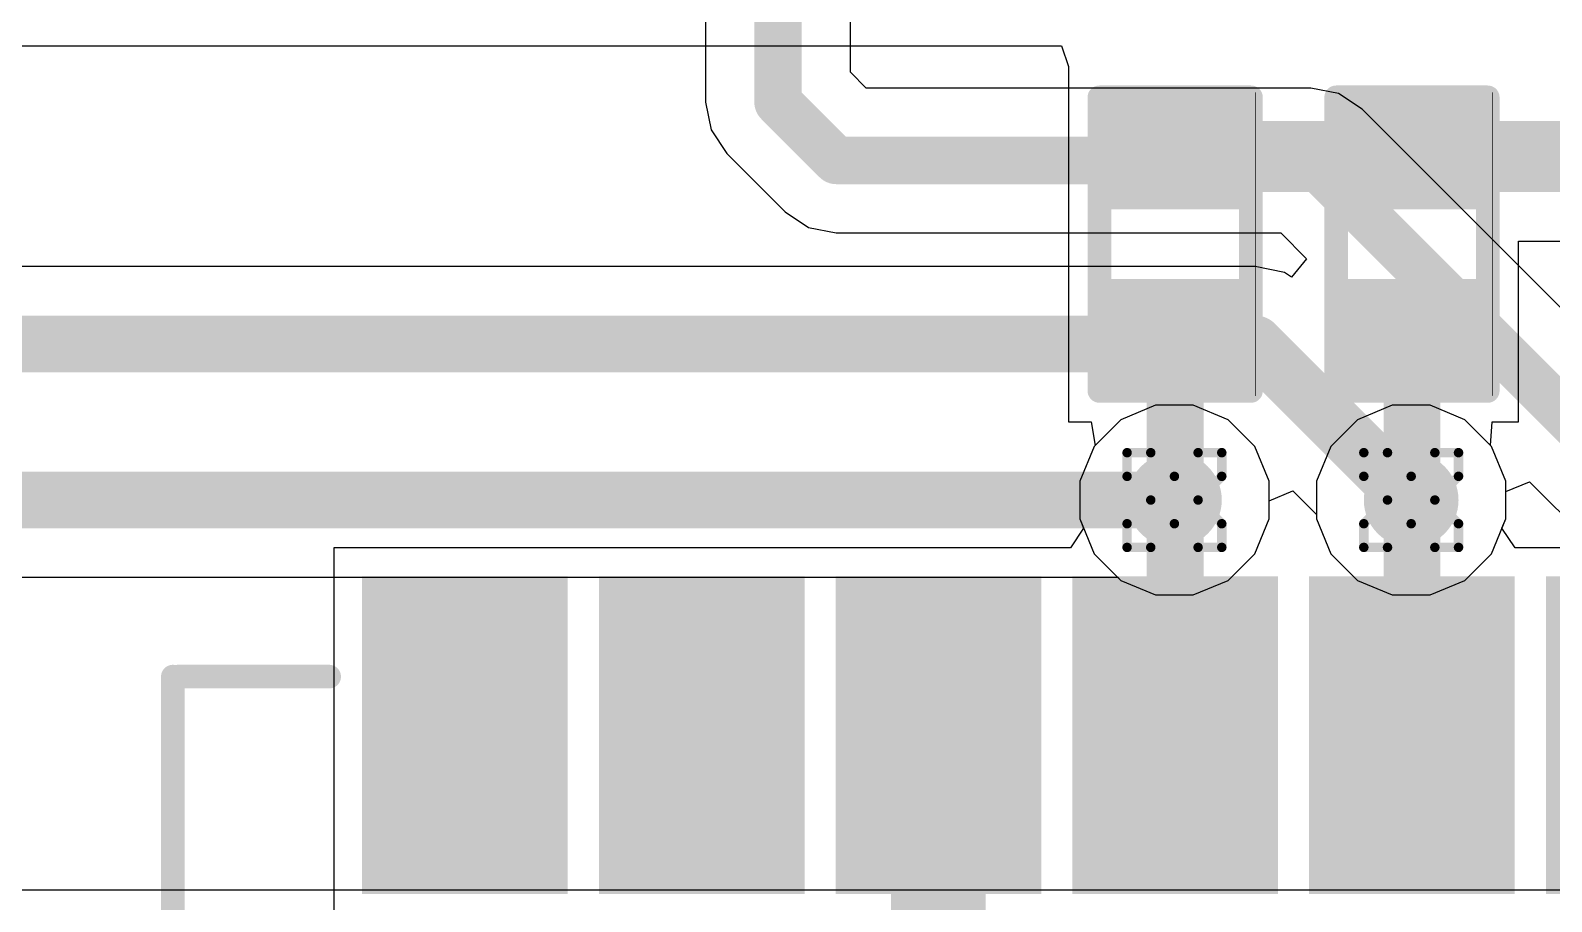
# Model space of a CAD drawing. Header units: inches. Extents: x -13 to 356, y -4 to 120.
# Drawn here: x 12.15 to 20.31, y 35.94 to 40.62 of the extents above; entities that cross this region are included whole.
import ezdxf

# ---------------------------------------------------------------- set-up
doc = ezdxf.new("R2010")
doc.units = ezdxf.units.IN
for name, color, linetype in [('Bottom Layer', 5, 'Continuous'), ('Drill Drawing', 1, 'Continuous'), ('GND', 16, 'Continuous'), ('POWER', 76, 'Continuous'), ('Top Layer', 1, 'Continuous'), ('Top Overlay', 2, 'Continuous'), ('Top Paste', 8, 'Continuous'), ('Top Solder', 216, 'Continuous'), ('Via Holes', 16, 'Continuous')]:
    doc.layers.add(name, color=color, linetype=linetype)

# ---------------------------------------------------------------- blocks, each defined once
blk = doc.blocks.new('R___0402_5')
at = {"layer": 'Top Layer'}
for points in [[(-0.6985, -0.3175), (-0.6985, 0.3175), (-0.2413, 0.3175), (-0.2413, -0.3175)], [(0.2413, -0.3175), (0.2413, 0.3175), (0.6985, 0.3175), (0.6985, -0.3175)]]:
    blk.add_hatch(color=1, dxfattribs=at).paths.add_polyline_path(points)
at = {"layer": 'Top Paste'}
for points in [[(-0.6985, -0.3175), (-0.6985, 0.3175), (-0.2413, 0.3175), (-0.2413, -0.3175)], [(0.2413, -0.3175), (0.2413, 0.3175), (0.6985, 0.3175), (0.6985, -0.3175)]]:
    blk.add_hatch(color=8, dxfattribs=at).paths.add_polyline_path(points)
at = {"layer": 'Top Solder'}
for points in [[(-0.7535, -0.3725), (-0.7535, 0.3725), (-0.1863, 0.3725), (-0.1863, -0.3725)], [(0.1863, -0.3725), (0.1863, 0.3725), (0.7535, 0.3725), (0.7535, -0.3725)]]:
    blk.add_hatch(color=216, dxfattribs=at).paths.add_polyline_path(points)
at = {"layer": 'Top Overlay'}
for points in [[(-0.7874, 0.4064, 0.127, 0.127, 0), (0.7874, 0.4064, 0.127, 0.127, 0)], [(-0.7874, 0.4064, 0.127, 0.127, 0), (-0.7874, -0.4064, 0.127, 0.127, 0)], [(0.7874, 0.4064, 0.127, 0.127, 0), (0.7874, -0.4064, 0.127, 0.127, 0)], [(-0.7874, -0.4064, 0.127, 0.127, 0), (0.7874, -0.4064, 0.127, 0.127, 0)], [(-0.8128, -0.4318, 0.00323, 0.00323, 0), (0.8128, -0.4318, 0.00323, 0.00323, 0)]]:
    blk.add_lwpolyline(points, format="xyseb", dxfattribs=at)
for points in [[(-0.8191, 0.4064, 0.0635, 0.0635, 1), (-0.7556, 0.4064, 0.0635, 0.0635, 1)], [(-0.8191, 0.4064, 0.0635, 0.0635, 1), (-0.7556, 0.4064, 0.0635, 0.0635, 1)], [(0.7556, 0.4064, 0.0635, 0.0635, 1), (0.8191, 0.4064, 0.0635, 0.0635, 1)], [(0.7556, 0.4064, 0.0635, 0.0635, 1), (0.8191, 0.4064, 0.0635, 0.0635, 1)], [(-0.8191, -0.4064, 0.0635, 0.0635, 1), (-0.7556, -0.4064, 0.0635, 0.0635, 1)], [(-0.8191, -0.4064, 0.0635, 0.0635, 1), (-0.7556, -0.4064, 0.0635, 0.0635, 1)], [(0.7556, -0.4064, 0.0635, 0.0635, 1), (0.8191, -0.4064, 0.0635, 0.0635, 1)], [(0.7556, -0.4064, 0.0635, 0.0635, 1), (0.8191, -0.4064, 0.0635, 0.0635, 1)], [(-0.8136, -0.4318, 0.00161, 0.00161, 1), (-0.812, -0.4318, 0.00161, 0.00161, 1)], [(0.812, -0.4318, 0.00161, 0.00161, 1), (0.8136, -0.4318, 0.00161, 0.00161, 1)]]:
    blk.add_lwpolyline(points, format="xyseb", close=True, dxfattribs=at)
blk = doc.blocks.new('R___0402_6')
at = {"layer": 'Top Layer'}
for points in [[(-0.6985, -0.3175), (-0.6985, 0.3175), (-0.2413, 0.3175), (-0.2413, -0.3175)], [(0.2413, -0.3175), (0.2413, 0.3175), (0.6985, 0.3175), (0.6985, -0.3175)]]:
    blk.add_hatch(color=1, dxfattribs=at).paths.add_polyline_path(points)
at = {"layer": 'Top Paste'}
for points in [[(-0.6985, -0.3175), (-0.6985, 0.3175), (-0.2413, 0.3175), (-0.2413, -0.3175)], [(0.2413, -0.3175), (0.2413, 0.3175), (0.6985, 0.3175), (0.6985, -0.3175)]]:
    blk.add_hatch(color=8, dxfattribs=at).paths.add_polyline_path(points)
at = {"layer": 'Top Solder'}
for points in [[(-0.7535, -0.3725), (-0.7535, 0.3725), (-0.1863, 0.3725), (-0.1863, -0.3725)], [(0.1863, -0.3725), (0.1863, 0.3725), (0.7535, 0.3725), (0.7535, -0.3725)]]:
    blk.add_hatch(color=216, dxfattribs=at).paths.add_polyline_path(points)
at = {"layer": 'Top Overlay'}
for points in [[(-0.7874, 0.4064, 0.127, 0.127, 0), (0.7874, 0.4064, 0.127, 0.127, 0)], [(-0.7874, 0.4064, 0.127, 0.127, 0), (-0.7874, -0.4064, 0.127, 0.127, 0)], [(0.7874, 0.4064, 0.127, 0.127, 0), (0.7874, -0.4064, 0.127, 0.127, 0)], [(-0.7874, -0.4064, 0.127, 0.127, 0), (0.7874, -0.4064, 0.127, 0.127, 0)], [(-0.8128, -0.4318, 0.00323, 0.00323, 0), (0.8128, -0.4318, 0.00323, 0.00323, 0)]]:
    blk.add_lwpolyline(points, format="xyseb", dxfattribs=at)
for points in [[(-0.8191, 0.4064, 0.0635, 0.0635, 1), (-0.7556, 0.4064, 0.0635, 0.0635, 1)], [(-0.8191, 0.4064, 0.0635, 0.0635, 1), (-0.7556, 0.4064, 0.0635, 0.0635, 1)], [(0.7556, 0.4064, 0.0635, 0.0635, 1), (0.8191, 0.4064, 0.0635, 0.0635, 1)], [(0.7556, 0.4064, 0.0635, 0.0635, 1), (0.8191, 0.4064, 0.0635, 0.0635, 1)], [(-0.8191, -0.4064, 0.0635, 0.0635, 1), (-0.7556, -0.4064, 0.0635, 0.0635, 1)], [(-0.8191, -0.4064, 0.0635, 0.0635, 1), (-0.7556, -0.4064, 0.0635, 0.0635, 1)], [(0.7556, -0.4064, 0.0635, 0.0635, 1), (0.8191, -0.4064, 0.0635, 0.0635, 1)], [(0.7556, -0.4064, 0.0635, 0.0635, 1), (0.8191, -0.4064, 0.0635, 0.0635, 1)], [(-0.8136, -0.4318, 0.00161, 0.00161, 1), (-0.812, -0.4318, 0.00161, 0.00161, 1)], [(0.812, -0.4318, 0.00161, 0.00161, 1), (0.8136, -0.4318, 0.00161, 0.00161, 1)]]:
    blk.add_lwpolyline(points, format="xyseb", close=True, dxfattribs=at)
blk = doc.blocks.new('41_SMD_M______19')
at = {"layer": 'Top Layer'}
for points in [[(-9.5, -2.1), (-8, -2.1), (-8, -3), (-9.5, -3)], [(-9.5, -3.37), (-8, -3.37), (-8, -4.27), (-9.5, -4.27)], [(-9.5, -4.64), (-8, -4.64), (-8, -5.54), (-9.5, -5.54)], [(-9.5, -5.91), (-8, -5.91), (-8, -6.81), (-9.5, -6.81)], [(-9.5, -7.18), (-8, -7.18), (-8, -8.08), (-9.5, -8.08)]]:
    blk.add_hatch(color=1, dxfattribs=at).paths.add_polyline_path(points)
at = {"layer": 'Top Paste'}
for points in [[(-9.5, -2.1), (-8, -2.1), (-8, -3), (-9.5, -3)], [(-9.5, -3.37), (-8, -3.37), (-8, -4.27), (-9.5, -4.27)], [(-9.5, -4.64), (-8, -4.64), (-8, -5.54), (-9.5, -5.54)], [(-9.5, -5.91), (-8, -5.91), (-8, -6.81), (-9.5, -6.81)], [(-9.5, -7.18), (-8, -7.18), (-8, -8.08), (-9.5, -8.08)]]:
    blk.add_hatch(color=8, dxfattribs=at).paths.add_polyline_path(points)
at = {"layer": 'Top Solder'}
for points in [[(-9.6016, -0.7284), (-7.8984, -0.7284), (-7.8984, -1.8316), (-9.6016, -1.8316)], [(-9.6016, -1.9984), (-7.8984, -1.9984), (-7.8984, -3.1016), (-9.6016, -3.1016)], [(-9.6016, -3.2684), (-7.8984, -3.2684), (-7.8984, -4.3716), (-9.6016, -4.3716)], [(-9.6016, -4.5384), (-7.8984, -4.5384), (-7.8984, -5.6416), (-9.6016, -5.6416)], [(-9.6016, -5.8084), (-7.8984, -5.8084), (-7.8984, -6.9116), (-9.6016, -6.9116)], [(-9.6016, -7.0784), (-7.8984, -7.0784), (-7.8984, -8.1816), (-9.6016, -8.1816)]]:
    blk.add_hatch(color=216, dxfattribs=at).paths.add_polyline_path(points)
at = {"layer": 'Top Overlay'}
for points in [[(-9.0638, -9.1714, 0.127, 0.127, 0), (-9.0638, -8.3586, 0.127, 0.127, 0)], [(-7.6688, -9.1968, 0.127, 0.127, 0), (-9.0638, -9.1968, 0.127, 0.127, 0)]]:
    blk.add_lwpolyline(points, format="xyseb", dxfattribs=at)
for points in [[(-9.0955, -8.3586, 0.0635, 0.0635, 1), (-9.032, -8.3586, 0.0635, 0.0635, 1)], [(-9.0955, -9.1714, 0.0635, 0.0635, 1), (-9.032, -9.1714, 0.0635, 0.0635, 1)], [(-9.0955, -9.1968, 0.0635, 0.0635, 1), (-9.032, -9.1968, 0.0635, 0.0635, 1)]]:
    blk.add_lwpolyline(points, format="xyseb", close=True, dxfattribs=at)

msp = doc.modelspace()

# ---------------------------------------------------------------- hatches: boundary and pattern name
at = {"layer": 'Bottom Layer'}
h = msp.add_hatch(color=5, dxfattribs=at)
edge = h.paths.add_edge_path()
edge.add_arc((18.2839, 38.0979), 0.254, 0, 360)
h = msp.add_hatch(color=5, dxfattribs=at)
edge = h.paths.add_edge_path()
edge.add_arc((19.5539, 38.0979), 0.254, 0, 360)
at = {"layer": 'GND'}
h = msp.add_hatch(color=16, dxfattribs=at)
edge = h.paths.add_edge_path()
edge.add_arc((18.2839, 38.0979), 0.254, 0, 360)
h = msp.add_hatch(color=16, dxfattribs=at)
edge = h.paths.add_edge_path()
edge.add_arc((19.5539, 38.0979), 0.254, 0, 360)
at = {"layer": 'POWER'}
h = msp.add_hatch(color=76, dxfattribs=at)
edge = h.paths.add_edge_path()
edge.add_arc((18.2839, 38.0979), 0.254, 0, 360)
h = msp.add_hatch(color=76, dxfattribs=at)
edge = h.paths.add_edge_path()
edge.add_arc((19.5539, 38.0979), 0.254, 0, 360)
at = {"layer": 'Top Layer'}
h = msp.add_hatch(color=1, dxfattribs=at)
edge = h.paths.add_edge_path()
edge.add_arc((18.2839, 38.0979), 0.254, 0, 360)
h = msp.add_hatch(color=1, dxfattribs=at)
edge = h.paths.add_edge_path()
edge.add_arc((19.5539, 38.0979), 0.254, 0, 360)
at = {"layer": 'Via Holes'}
h = msp.add_hatch(color=7, dxfattribs=at)
edge = h.paths.add_edge_path()
edge.add_arc((18.2839, 38.0979), 0.127, 0, 360)
h = msp.add_hatch(color=7, dxfattribs=at)
edge = h.paths.add_edge_path()
edge.add_arc((19.5539, 38.0979), 0.127, 0, 360)

# ---------------------------------------------------------------- linework, layer by layer
at = {"layer": 'Bottom Layer'}
for p, q in [((15.7688, 41.181), (15.7688, 40.2318)), ((16.5458, 40.3927), (16.5458, 41.181)), ((16.631, 40.3075), (16.5458, 40.3927)), ((15.7688, 40.2318), (15.7984, 40.0832)), ((19.0154, 40.3075), (16.631, 40.3075)), ((19.164, 40.278), (19.0154, 40.3075)), ((19.2901, 40.1938), (19.164, 40.278)), ((21.3074, 38.1764), (19.2901, 40.1938)), ((15.7984, 40.0832), (15.8826, 39.9571)), ((15.8826, 39.9571), (16.1954, 39.6444)), ((16.1954, 39.6444), (16.3214, 39.5602)), ((16.3214, 39.5602), (16.47, 39.5306)), ((16.47, 39.5306), (18.8545, 39.5306)), ((18.8545, 39.5306), (18.9932, 39.3919)), ((18.7164, 39.3497), (6.4538, 39.3497)), ((18.875, 39.3181), (18.7164, 39.3497)), ((18.9932, 39.3919), (18.9123, 39.2932)), ((18.9123, 39.2932), (18.875, 39.3181)), ((20.0619, 38.1436), (20.1889, 38.1962)), ((20.1889, 38.1962), (21.787, 36.5981)), ((18.7919, 38.0943), (18.9189, 38.1469)), ((18.9189, 38.1469), (19.0459, 38.0199)), ((20.0619, 37.9968), (20.0619, 38.1436)), ((18.7919, 37.9968), (18.7919, 38.0943)), ((18.7145, 37.8101), (18.7919, 37.9968)), ((19.0459, 38.0199), (19.0459, 37.9968)), ((19.0459, 37.9968), (19.1232, 37.8101)), ((19.9845, 37.8101), (20.0619, 37.9968)), ((18.5716, 37.6672), (18.7145, 37.8101)), ((19.1232, 37.8101), (19.2661, 37.6672)), ((19.8416, 37.6672), (19.9845, 37.8101)), ((6.9561, 37.6835), (17.9798, 37.6835)), ((17.9798, 37.6835), (17.9961, 37.6672)), ((17.9961, 37.6672), (18.1828, 37.5899)), ((18.3849, 37.5899), (18.5716, 37.6672)), ((19.2661, 37.6672), (19.4528, 37.5899)), ((19.6549, 37.5899), (19.8416, 37.6672)), ((18.1828, 37.5899), (18.3849, 37.5899)), ((19.4528, 37.5899), (19.6549, 37.5899)), ((21.768, 36.0056), (11.2074, 36.0056))]:
    msp.add_line(p, q, dxfattribs=at)
for points in [[(16.1573, 40.2318, 0.254, 0.254, 0), (16.1573, 41.5109, 0.254, 0.254, 0)], [(16.1573, 40.2318, 0.254, 0.254, 0), (16.47, 39.9191, 0.254, 0.254, 0)], [(16.47, 39.9191, 0.254, 0.254, 0), (19.0154, 39.9191, 0.254, 0.254, 0)], [(19.0154, 39.9191, 0.254, 0.254, 0), (22.0617, 36.8727, 0.254, 0.254, 0)], [(6.4538, 38.9353, 0.3048, 0.3048, 0), (18.7164, 38.9353, 0.3048, 0.3048, 0)], [(18.7164, 38.9353, 0.3048, 0.3048, 0), (19.5539, 38.0979, 0.3048, 0.3048, 0)], [(6.7845, 38.0979, 0.3048, 0.3048, 0), (18.2839, 38.0979, 0.3048, 0.3048, 0)]]:
    msp.add_lwpolyline(points, format="xyseb", dxfattribs=at)
for points in [[(16.0938, 40.2318, 0.127, 0.127, 1), (16.2208, 40.2318, 0.127, 0.127, 1)], [(16.0938, 40.2318, 0.127, 0.127, 1), (16.2208, 40.2318, 0.127, 0.127, 1)], [(16.4065, 39.9191, 0.127, 0.127, 1), (16.5335, 39.9191, 0.127, 0.127, 1)], [(16.4065, 39.9191, 0.127, 0.127, 1), (16.5335, 39.9191, 0.127, 0.127, 1)], [(18.9519, 39.9191, 0.127, 0.127, 1), (19.0789, 39.9191, 0.127, 0.127, 1)], [(18.9519, 39.9191, 0.127, 0.127, 1), (19.0789, 39.9191, 0.127, 0.127, 1)], [(18.6402, 38.9353, 0.1524, 0.1524, 1), (18.7926, 38.9353, 0.1524, 0.1524, 1)], [(18.6402, 38.9353, 0.1524, 0.1524, 1), (18.7926, 38.9353, 0.1524, 0.1524, 1)], [(18.2077, 38.0979, 0.1524, 0.1524, 1), (18.3601, 38.0979, 0.1524, 0.1524, 1)], [(19.4777, 38.0979, 0.1524, 0.1524, 1), (19.6301, 38.0979, 0.1524, 0.1524, 1)]]:
    msp.add_lwpolyline(points, format="xyseb", close=True, dxfattribs=at)
at = {"layer": 'Drill Drawing'}
for points in [[(18.0299, 38.2249, 0.0508, 0.0508, 0), (18.0299, 38.3519, 0.0508, 0.0508, 0)], [(18.0299, 38.3519, 0.0508, 0.0508, 0), (18.1569, 38.3519, 0.0508, 0.0508, 0)], [(18.1569, 38.3519, 0.0508, 0.0508, 0), (18.2839, 38.2249, 0.0508, 0.0508, 0)], [(18.2839, 38.2249, 0.0508, 0.0508, 0), (18.4109, 38.3519, 0.0508, 0.0508, 0)], [(18.4109, 38.3519, 0.0508, 0.0508, 0), (18.5379, 38.3519, 0.0508, 0.0508, 0)], [(18.5379, 38.2249, 0.0508, 0.0508, 0), (18.5379, 38.3519, 0.0508, 0.0508, 0)], [(19.2999, 38.2249, 0.0508, 0.0508, 0), (19.2999, 38.3519, 0.0508, 0.0508, 0)], [(19.2999, 38.3519, 0.0508, 0.0508, 0), (19.4269, 38.3519, 0.0508, 0.0508, 0)], [(19.4269, 38.3519, 0.0508, 0.0508, 0), (19.5539, 38.2249, 0.0508, 0.0508, 0)], [(19.5539, 38.2249, 0.0508, 0.0508, 0), (19.6809, 38.3519, 0.0508, 0.0508, 0)], [(19.6809, 38.3519, 0.0508, 0.0508, 0), (19.8079, 38.3519, 0.0508, 0.0508, 0)], [(19.8079, 38.2249, 0.0508, 0.0508, 0), (19.8079, 38.3519, 0.0508, 0.0508, 0)], [(18.0299, 38.2249, 0.0508, 0.0508, 0), (18.1569, 38.0979, 0.0508, 0.0508, 0)], [(18.4109, 38.0979, 0.0508, 0.0508, 0), (18.5379, 38.2249, 0.0508, 0.0508, 0)], [(19.2999, 38.2249, 0.0508, 0.0508, 0), (19.4269, 38.0979, 0.0508, 0.0508, 0)], [(19.6809, 38.0979, 0.0508, 0.0508, 0), (19.8079, 38.2249, 0.0508, 0.0508, 0)], [(18.0299, 37.9709, 0.0508, 0.0508, 0), (18.1569, 38.0979, 0.0508, 0.0508, 0)], [(18.4109, 38.0979, 0.0508, 0.0508, 0), (18.5379, 37.9709, 0.0508, 0.0508, 0)], [(19.2999, 37.9709, 0.0508, 0.0508, 0), (19.4269, 38.0979, 0.0508, 0.0508, 0)], [(19.6809, 38.0979, 0.0508, 0.0508, 0), (19.8079, 37.9709, 0.0508, 0.0508, 0)], [(18.0299, 37.8439, 0.0508, 0.0508, 0), (18.0299, 37.9709, 0.0508, 0.0508, 0)], [(18.1569, 37.8439, 0.0508, 0.0508, 0), (18.2839, 37.9709, 0.0508, 0.0508, 0)], [(18.2839, 37.9709, 0.0508, 0.0508, 0), (18.4109, 37.8439, 0.0508, 0.0508, 0)], [(18.5379, 37.8439, 0.0508, 0.0508, 0), (18.5379, 37.9709, 0.0508, 0.0508, 0)], [(19.2999, 37.8439, 0.0508, 0.0508, 0), (19.2999, 37.9709, 0.0508, 0.0508, 0)], [(19.4269, 37.8439, 0.0508, 0.0508, 0), (19.5539, 37.9709, 0.0508, 0.0508, 0)], [(19.5539, 37.9709, 0.0508, 0.0508, 0), (19.6809, 37.8439, 0.0508, 0.0508, 0)], [(19.8079, 37.8439, 0.0508, 0.0508, 0), (19.8079, 37.9709, 0.0508, 0.0508, 0)], [(18.0299, 37.8439, 0.0508, 0.0508, 0), (18.1569, 37.8439, 0.0508, 0.0508, 0)], [(18.4109, 37.8439, 0.0508, 0.0508, 0), (18.5379, 37.8439, 0.0508, 0.0508, 0)], [(19.2999, 37.8439, 0.0508, 0.0508, 0), (19.4269, 37.8439, 0.0508, 0.0508, 0)], [(19.6809, 37.8439, 0.0508, 0.0508, 0), (19.8079, 37.8439, 0.0508, 0.0508, 0)]]:
    msp.add_lwpolyline(points, format="xyseb", dxfattribs=at)
for points in [[(18.0172, 38.3519, 0.0254, 0.0254, 1), (18.0426, 38.3519, 0.0254, 0.0254, 1)], [(18.0172, 38.3519, 0.0254, 0.0254, 1), (18.0426, 38.3519, 0.0254, 0.0254, 1)], [(18.1442, 38.3519, 0.0254, 0.0254, 1), (18.1696, 38.3519, 0.0254, 0.0254, 1)], [(18.1442, 38.3519, 0.0254, 0.0254, 1), (18.1696, 38.3519, 0.0254, 0.0254, 1)], [(18.3982, 38.3519, 0.0254, 0.0254, 1), (18.4236, 38.3519, 0.0254, 0.0254, 1)], [(18.3982, 38.3519, 0.0254, 0.0254, 1), (18.4236, 38.3519, 0.0254, 0.0254, 1)], [(18.5252, 38.3519, 0.0254, 0.0254, 1), (18.5506, 38.3519, 0.0254, 0.0254, 1)], [(18.5252, 38.3519, 0.0254, 0.0254, 1), (18.5506, 38.3519, 0.0254, 0.0254, 1)], [(19.2872, 38.3519, 0.0254, 0.0254, 1), (19.3126, 38.3519, 0.0254, 0.0254, 1)], [(19.2872, 38.3519, 0.0254, 0.0254, 1), (19.3126, 38.3519, 0.0254, 0.0254, 1)], [(19.4142, 38.3519, 0.0254, 0.0254, 1), (19.4396, 38.3519, 0.0254, 0.0254, 1)], [(19.4142, 38.3519, 0.0254, 0.0254, 1), (19.4396, 38.3519, 0.0254, 0.0254, 1)], [(19.6682, 38.3519, 0.0254, 0.0254, 1), (19.6936, 38.3519, 0.0254, 0.0254, 1)], [(19.6682, 38.3519, 0.0254, 0.0254, 1), (19.6936, 38.3519, 0.0254, 0.0254, 1)], [(19.7952, 38.3519, 0.0254, 0.0254, 1), (19.8206, 38.3519, 0.0254, 0.0254, 1)], [(19.7952, 38.3519, 0.0254, 0.0254, 1), (19.8206, 38.3519, 0.0254, 0.0254, 1)], [(18.0172, 38.2249, 0.0254, 0.0254, 1), (18.0426, 38.2249, 0.0254, 0.0254, 1)], [(18.0172, 38.2249, 0.0254, 0.0254, 1), (18.0426, 38.2249, 0.0254, 0.0254, 1)], [(18.2712, 38.2249, 0.0254, 0.0254, 1), (18.2966, 38.2249, 0.0254, 0.0254, 1)], [(18.2712, 38.2249, 0.0254, 0.0254, 1), (18.2966, 38.2249, 0.0254, 0.0254, 1)], [(18.5252, 38.2249, 0.0254, 0.0254, 1), (18.5506, 38.2249, 0.0254, 0.0254, 1)], [(18.5252, 38.2249, 0.0254, 0.0254, 1), (18.5506, 38.2249, 0.0254, 0.0254, 1)], [(19.2872, 38.2249, 0.0254, 0.0254, 1), (19.3126, 38.2249, 0.0254, 0.0254, 1)], [(19.2872, 38.2249, 0.0254, 0.0254, 1), (19.3126, 38.2249, 0.0254, 0.0254, 1)], [(19.5412, 38.2249, 0.0254, 0.0254, 1), (19.5666, 38.2249, 0.0254, 0.0254, 1)], [(19.5412, 38.2249, 0.0254, 0.0254, 1), (19.5666, 38.2249, 0.0254, 0.0254, 1)], [(19.7952, 38.2249, 0.0254, 0.0254, 1), (19.8206, 38.2249, 0.0254, 0.0254, 1)], [(19.7952, 38.2249, 0.0254, 0.0254, 1), (19.8206, 38.2249, 0.0254, 0.0254, 1)], [(18.1442, 38.0979, 0.0254, 0.0254, 1), (18.1696, 38.0979, 0.0254, 0.0254, 1)], [(18.1442, 38.0979, 0.0254, 0.0254, 1), (18.1696, 38.0979, 0.0254, 0.0254, 1)], [(18.3982, 38.0979, 0.0254, 0.0254, 1), (18.4236, 38.0979, 0.0254, 0.0254, 1)], [(18.3982, 38.0979, 0.0254, 0.0254, 1), (18.4236, 38.0979, 0.0254, 0.0254, 1)], [(19.4142, 38.0979, 0.0254, 0.0254, 1), (19.4396, 38.0979, 0.0254, 0.0254, 1)], [(19.4142, 38.0979, 0.0254, 0.0254, 1), (19.4396, 38.0979, 0.0254, 0.0254, 1)], [(19.6682, 38.0979, 0.0254, 0.0254, 1), (19.6936, 38.0979, 0.0254, 0.0254, 1)], [(19.6682, 38.0979, 0.0254, 0.0254, 1), (19.6936, 38.0979, 0.0254, 0.0254, 1)], [(18.0172, 37.9709, 0.0254, 0.0254, 1), (18.0426, 37.9709, 0.0254, 0.0254, 1)], [(18.0172, 37.9709, 0.0254, 0.0254, 1), (18.0426, 37.9709, 0.0254, 0.0254, 1)], [(18.2712, 37.9709, 0.0254, 0.0254, 1), (18.2966, 37.9709, 0.0254, 0.0254, 1)], [(18.2712, 37.9709, 0.0254, 0.0254, 1), (18.2966, 37.9709, 0.0254, 0.0254, 1)], [(18.5252, 37.9709, 0.0254, 0.0254, 1), (18.5506, 37.9709, 0.0254, 0.0254, 1)], [(18.5252, 37.9709, 0.0254, 0.0254, 1), (18.5506, 37.9709, 0.0254, 0.0254, 1)], [(19.2872, 37.9709, 0.0254, 0.0254, 1), (19.3126, 37.9709, 0.0254, 0.0254, 1)], [(19.2872, 37.9709, 0.0254, 0.0254, 1), (19.3126, 37.9709, 0.0254, 0.0254, 1)], [(19.5412, 37.9709, 0.0254, 0.0254, 1), (19.5666, 37.9709, 0.0254, 0.0254, 1)], [(19.5412, 37.9709, 0.0254, 0.0254, 1), (19.5666, 37.9709, 0.0254, 0.0254, 1)], [(19.7952, 37.9709, 0.0254, 0.0254, 1), (19.8206, 37.9709, 0.0254, 0.0254, 1)], [(19.7952, 37.9709, 0.0254, 0.0254, 1), (19.8206, 37.9709, 0.0254, 0.0254, 1)], [(18.0172, 37.8439, 0.0254, 0.0254, 1), (18.0426, 37.8439, 0.0254, 0.0254, 1)], [(18.0172, 37.8439, 0.0254, 0.0254, 1), (18.0426, 37.8439, 0.0254, 0.0254, 1)], [(18.1442, 37.8439, 0.0254, 0.0254, 1), (18.1696, 37.8439, 0.0254, 0.0254, 1)], [(18.1442, 37.8439, 0.0254, 0.0254, 1), (18.1696, 37.8439, 0.0254, 0.0254, 1)], [(18.3982, 37.8439, 0.0254, 0.0254, 1), (18.4236, 37.8439, 0.0254, 0.0254, 1)], [(18.3982, 37.8439, 0.0254, 0.0254, 1), (18.4236, 37.8439, 0.0254, 0.0254, 1)], [(18.5252, 37.8439, 0.0254, 0.0254, 1), (18.5506, 37.8439, 0.0254, 0.0254, 1)], [(18.5252, 37.8439, 0.0254, 0.0254, 1), (18.5506, 37.8439, 0.0254, 0.0254, 1)], [(19.2872, 37.8439, 0.0254, 0.0254, 1), (19.3126, 37.8439, 0.0254, 0.0254, 1)], [(19.2872, 37.8439, 0.0254, 0.0254, 1), (19.3126, 37.8439, 0.0254, 0.0254, 1)], [(19.4142, 37.8439, 0.0254, 0.0254, 1), (19.4396, 37.8439, 0.0254, 0.0254, 1)], [(19.4142, 37.8439, 0.0254, 0.0254, 1), (19.4396, 37.8439, 0.0254, 0.0254, 1)], [(19.6682, 37.8439, 0.0254, 0.0254, 1), (19.6936, 37.8439, 0.0254, 0.0254, 1)], [(19.6682, 37.8439, 0.0254, 0.0254, 1), (19.6936, 37.8439, 0.0254, 0.0254, 1)], [(19.7952, 37.8439, 0.0254, 0.0254, 1), (19.8206, 37.8439, 0.0254, 0.0254, 1)], [(19.7952, 37.8439, 0.0254, 0.0254, 1), (19.8206, 37.8439, 0.0254, 0.0254, 1)]]:
    msp.add_lwpolyline(points, format="xyseb", close=True, dxfattribs=at)
at = {"layer": 'GND'}
for p, q in [((18.1828, 38.6059), (17.9961, 38.5285)), ((18.3849, 38.6059), (18.1828, 38.6059)), ((18.5716, 38.5285), (18.3849, 38.6059)), ((19.4528, 38.6059), (19.2661, 38.5285)), ((19.6549, 38.6059), (19.4528, 38.6059)), ((19.8416, 38.5285), (19.6549, 38.6059)), ((17.9961, 38.5285), (17.8532, 38.3856)), ((18.7145, 38.3856), (18.5716, 38.5285)), ((19.2661, 38.5285), (19.1232, 38.3856)), ((19.9845, 38.3856), (19.8416, 38.5285)), ((17.8532, 38.3856), (17.7759, 38.1989)), ((18.7919, 38.1989), (18.7145, 38.3856)), ((19.1232, 38.3856), (19.0459, 38.1989)), ((20.0619, 38.1989), (19.9845, 38.3856)), ((17.7759, 38.1989), (17.7759, 37.9968)), ((18.7919, 37.9968), (18.7919, 38.1989)), ((19.0459, 38.1989), (19.0459, 37.9968)), ((20.0619, 37.9968), (20.0619, 38.1989)), ((17.7759, 37.9968), (17.8532, 37.8101)), ((18.7145, 37.8101), (18.7919, 37.9968)), ((19.0459, 37.9968), (19.1232, 37.8101)), ((19.9845, 37.8101), (20.0619, 37.9968)), ((17.8532, 37.8101), (17.9961, 37.6672)), ((18.5716, 37.6672), (18.7145, 37.8101)), ((19.1232, 37.8101), (19.2661, 37.6672)), ((19.8416, 37.6672), (19.9845, 37.8101)), ((17.9961, 37.6672), (18.1828, 37.5899)), ((18.3849, 37.5899), (18.5716, 37.6672)), ((19.2661, 37.6672), (19.4528, 37.5899)), ((19.6549, 37.5899), (19.8416, 37.6672)), ((18.1828, 37.5899), (18.3849, 37.5899)), ((19.4528, 37.5899), (19.6549, 37.5899))]:
    msp.add_line(p, q, dxfattribs=at)
at = {"layer": 'POWER'}
for p, q in [((18.1828, 38.6059), (17.9961, 38.5285)), ((18.3849, 38.6059), (18.1828, 38.6059)), ((18.5716, 38.5285), (18.3849, 38.6059)), ((19.4528, 38.6059), (19.2661, 38.5285)), ((19.6549, 38.6059), (19.4528, 38.6059)), ((19.8416, 38.5285), (19.6549, 38.6059)), ((17.9961, 38.5285), (17.8532, 38.3856)), ((18.7145, 38.3856), (18.5716, 38.5285)), ((19.2661, 38.5285), (19.1232, 38.3856)), ((19.9845, 38.3856), (19.8416, 38.5285)), ((17.8532, 38.3856), (17.7759, 38.1989)), ((18.7919, 38.1989), (18.7145, 38.3856)), ((19.1232, 38.3856), (19.0459, 38.1989)), ((20.0619, 38.1989), (19.9845, 38.3856)), ((17.7759, 38.1989), (17.7759, 37.9968)), ((18.7919, 37.9968), (18.7919, 38.1989)), ((19.0459, 38.1989), (19.0459, 37.9968)), ((20.0619, 37.9968), (20.0619, 38.1989)), ((17.7759, 37.9968), (17.8532, 37.8101)), ((18.7145, 37.8101), (18.7919, 37.9968)), ((19.0459, 37.9968), (19.1232, 37.8101)), ((19.9845, 37.8101), (20.0619, 37.9968)), ((17.8532, 37.8101), (17.9961, 37.6672)), ((18.5716, 37.6672), (18.7145, 37.8101)), ((19.1232, 37.8101), (19.2661, 37.6672)), ((19.8416, 37.6672), (19.9845, 37.8101)), ((17.9961, 37.6672), (18.1828, 37.5899)), ((18.3849, 37.5899), (18.5716, 37.6672)), ((19.2661, 37.6672), (19.4528, 37.5899)), ((19.6549, 37.5899), (19.8416, 37.6672)), ((18.1828, 37.5899), (18.3849, 37.5899)), ((19.4528, 37.5899), (19.6549, 37.5899))]:
    msp.add_line(p, q, dxfattribs=at)
at = {"layer": 'Top Layer'}
for p, q in [((11.426, 40.5338), (17.6772, 40.5338)), ((17.6772, 40.5338), (17.7165, 40.423)), ((17.7165, 40.423), (17.7165, 40.423)), ((17.7165, 40.423), (17.7165, 39.4578)), ((17.7165, 39.4578), (17.7165, 38.518)), ((20.1295, 38.518), (20.1295, 39.4872)), ((20.1295, 39.4872), (20.694, 39.4872)), ((17.7165, 38.518), (17.8374, 38.518)), ((17.8374, 38.518), (17.8586, 38.391)), ((19.9791, 38.391), (19.9887, 38.518)), ((19.9887, 38.518), (20.1295, 38.518)), ((17.8532, 38.3856), (17.7759, 38.1989)), ((17.8586, 38.391), (17.8532, 38.3856)), ((19.9845, 38.3856), (19.9791, 38.391)), ((20.0619, 38.1989), (19.9845, 38.3856)), ((17.7759, 38.1989), (17.7759, 37.9968)), ((20.0619, 37.9968), (20.0619, 38.1989)), ((17.7967, 37.9466), (17.7261, 37.841)), ((17.7759, 37.9968), (17.7967, 37.9466)), ((20.0411, 37.9466), (20.0619, 37.9968)), ((20.1116, 37.841), (20.0411, 37.9466)), ((17.7261, 37.841), (13.774, 37.841)), ((13.774, 37.841), (13.774, 35.898)), ((30.422, 37.841), (20.1116, 37.841))]:
    msp.add_line(p, q, dxfattribs=at)
for points in [[(18.288, 39.9404, 0.381, 0.381, 0), (21.1282, 39.9404, 0.381, 0.381, 0)], [(18.288, 36.837, 0.3048, 0.3048, 0), (18.288, 39.0006, 0.3048, 0.3048, 0)], [(19.558, 36.837, 0.3048, 0.3048, 0), (19.558, 39.0006, 0.3048, 0.3048, 0)], [(17.018, 33.6595, 0.508, 0.508, 0), (17.018, 36.837, 0.508, 0.508, 0)]]:
    msp.add_lwpolyline(points, format="xyseb", dxfattribs=at)
for points in [[(18.1928, 39.9404, 0.1905, 0.1905, 1), (18.3833, 39.9404, 0.1905, 0.1905, 1)], [(18.2118, 39.0006, 0.1524, 0.1524, 1), (18.3642, 39.0006, 0.1524, 0.1524, 1)], [(19.4818, 39.0006, 0.1524, 0.1524, 1), (19.6342, 39.0006, 0.1524, 0.1524, 1)], [(16.891, 36.837, 0.254, 0.254, 1), (17.145, 36.837, 0.254, 0.254, 1)], [(18.2118, 36.837, 0.1524, 0.1524, 1), (18.3642, 36.837, 0.1524, 0.1524, 1)], [(19.4818, 36.837, 0.1524, 0.1524, 1), (19.6342, 36.837, 0.1524, 0.1524, 1)]]:
    msp.add_lwpolyline(points, format="xyseb", close=True, dxfattribs=at)

# ---------------------------------------------------------------- block references
for name, p, rotation in [('R___0402_5', (18.288, 39.4705), 90), ('R___0402_6', (19.558, 39.4705), 90), ('41_SMD_M______19', (22.108, 28.087), 270)]:
    msp.add_blockref(name, p, dxfattribs=dict(rotation=rotation))

doc.saveas('drawing.dxf')
